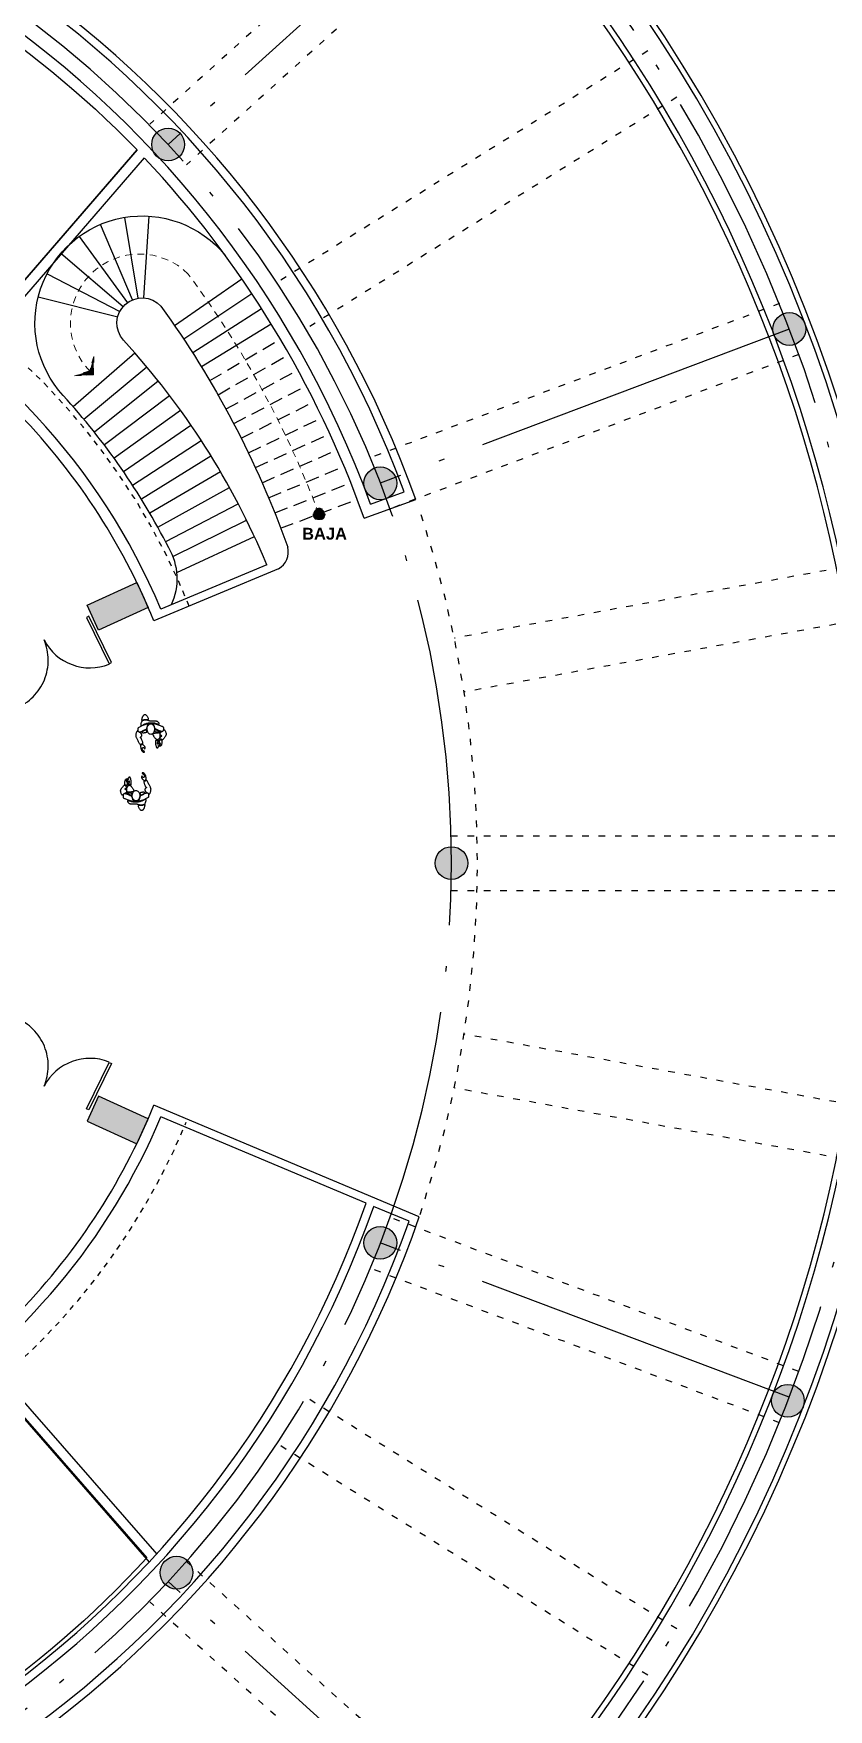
# Model space of a CAD drawing. Header units: millimetres. Extents: x 261 to 423, y 98 to 222.
# Drawn here: x 378.19 to 392.74, y 153.32 to 183.99 of the extents above; entities that cross this region are included whole.
import ezdxf

# ---------------------------------------------------------------- set-up
doc = ezdxf.new("R2010")
doc.units = ezdxf.units.MM
for name, pattern in [('0', [0]), ('ACAD_ISO03W100', [30, 12, -18]), ('ACAD_ISO04W100', [30, 24, -3, 0, -3]), ('HIDDEN', [0.375, 0.25, -0.125]), ('HIDDEN2', [0.1875, 0.125, -0.0625])]:
    doc.linetypes.add(name, pattern=pattern)
for name, color, linetype in [('COLUMNAS', 5, 'Continuous'), ('Ejes', 1, 'ACAD_ISO04W100'), ('Escaleras', 4, 'Continuous'), ('Letreros', 2, 'Continuous'), ('MUEBLES', 8, 'Continuous'), ('Muro-Alto', 6, 'Continuous')]:
    doc.layers.add(name, color=color, linetype=linetype)
doc.layers.add('Vidrio', color=7, linetype='Continuous', lineweight=15)
doc.styles.add('Arial-Bold', font='arialbd.ttf')

# ---------------------------------------------------------------- blocks, each defined once
blk = doc.blocks.new('PERSONAS2')
at = {"layer": 'MUEBLES', "linetype": '0'}
for points in [[(380.468, 171.391), (380.46, 171.396), (380.452, 171.4), (380.443, 171.403), (380.434, 171.405), (380.424, 171.406), (380.415, 171.407), (380.406, 171.407), (380.396, 171.407), (380.388, 171.407), (380.379, 171.406), (380.371, 171.405), (380.363, 171.405), (380.355, 171.404), (380.347, 171.404), (380.339, 171.404), (380.331, 171.405), (380.323, 171.407), (380.314, 171.409), (380.306, 171.412), (380.296, 171.414), (380.287, 171.417), (380.277, 171.42), (380.268, 171.422), (380.257, 171.423), (380.247, 171.424), (380.236, 171.424), (380.225, 171.423), (380.215, 171.421), (380.205, 171.418), (380.195, 171.414), (380.187, 171.409), (380.179, 171.402), (380.172, 171.394), (380.167, 171.385), (380.162, 171.376), (380.159, 171.366), (380.156, 171.356), (380.155, 171.347), (380.154, 171.339), (380.154, 171.332), (380.154, 171.327), (380.155, 171.323), (380.157, 171.32), (380.16, 171.319), (380.163, 171.319), (380.167, 171.32), (380.172, 171.322), (380.178, 171.325), (380.184, 171.328), (380.191, 171.333), (380.199, 171.338), (380.207, 171.343), (380.217, 171.348), (380.228, 171.353), (380.24, 171.358), (380.253, 171.363), (380.268, 171.367), (380.284, 171.37), (380.3, 171.373), (380.317, 171.375), (380.335, 171.376), (380.353, 171.376), (380.37, 171.376), (380.388, 171.374), (380.405, 171.371), (380.421, 171.367), (380.436, 171.363), (380.45, 171.358), (380.462, 171.355), (380.473, 171.352), (380.481, 171.35), (380.488, 171.35), (380.492, 171.352), (380.493, 171.356), (380.493, 171.361), (380.491, 171.366), (380.487, 171.373), (380.482, 171.379), (380.476, 171.385)], [(380.178, 171.416), (380.177, 171.421), (380.177, 171.427), (380.178, 171.434), (380.179, 171.443), (380.181, 171.453), (380.184, 171.463), (380.187, 171.472), (380.19, 171.481), (380.193, 171.49), (380.197, 171.497), (380.201, 171.503), (380.205, 171.509), (380.209, 171.514), (380.213, 171.518), (380.218, 171.521), (380.222, 171.524), (380.226, 171.526), (380.231, 171.528), (380.236, 171.528), (380.24, 171.528), (380.245, 171.526), (380.251, 171.523), (380.256, 171.518), (380.262, 171.511), (380.269, 171.503), (380.275, 171.493), (380.281, 171.482), (380.286, 171.471), (380.291, 171.46), (380.293, 171.45), (380.294, 171.442), (380.293, 171.435), (380.288, 171.431), (380.282, 171.428), (380.274, 171.427), (380.265, 171.427), (380.255, 171.428), (380.244, 171.429), (380.233, 171.429), (380.223, 171.428), (380.214, 171.427), (380.206, 171.424), (380.199, 171.421), (380.193, 171.418), (380.188, 171.416), (380.184, 171.414), (380.18, 171.414)], [(380.065, 171.152), (380.064, 171.144), (380.064, 171.137), (380.064, 171.13), (380.066, 171.124), (380.068, 171.117), (380.072, 171.109), (380.076, 171.1), (380.081, 171.09), (380.087, 171.077), (380.094, 171.064), (380.101, 171.049), (380.108, 171.034), (380.116, 171.019), (380.123, 171.006), (380.13, 170.995), (380.136, 170.986), (380.141, 170.979), (380.145, 170.976), (380.148, 170.975), (380.151, 170.975), (380.153, 170.976), (380.156, 170.979), (380.158, 170.982), (380.16, 170.984), (380.162, 170.986), (380.164, 170.988), (380.167, 170.989), (380.17, 170.99), (380.172, 170.99), (380.175, 170.99), (380.178, 170.99), (380.181, 170.989), (380.184, 170.988), (380.187, 170.988), (380.19, 170.988), (380.192, 170.988), (380.194, 170.989), (380.195, 170.992), (380.195, 170.996), (380.195, 171.002), (380.193, 171.01), (380.191, 171.02), (380.188, 171.03), (380.184, 171.042), (380.181, 171.053), (380.176, 171.064), (380.172, 171.074), (380.168, 171.083), (380.164, 171.089), (380.161, 171.094), (380.158, 171.098), (380.155, 171.101), (380.152, 171.102), (380.15, 171.103), (380.149, 171.104), (380.148, 171.105), (380.147, 171.106), (380.147, 171.107), (380.148, 171.108), (380.148, 171.109), (380.15, 171.111), (380.151, 171.112), (380.153, 171.114), (380.155, 171.115), (380.157, 171.117), (380.16, 171.119), (380.162, 171.12), (380.165, 171.122), (380.167, 171.124), (380.169, 171.126), (380.171, 171.128), (380.172, 171.131), (380.174, 171.133), (380.174, 171.136), (380.175, 171.139), (380.175, 171.142), (380.175, 171.145), (380.174, 171.149), (380.173, 171.153), (380.171, 171.158), (380.17, 171.163), (380.167, 171.168), (380.165, 171.173), (380.162, 171.178), (380.159, 171.183), (380.156, 171.187), (380.152, 171.191), (380.148, 171.194), (380.145, 171.197), (380.141, 171.199), (380.136, 171.201), (380.132, 171.202), (380.128, 171.204), (380.124, 171.205), (380.12, 171.207), (380.116, 171.21), (380.112, 171.213), (380.109, 171.217), (380.105, 171.221), (380.102, 171.224), (380.098, 171.226), (380.095, 171.227), (380.092, 171.226), (380.088, 171.224), (380.084, 171.218), (380.081, 171.211), (380.077, 171.202), (380.074, 171.192), (380.071, 171.182), (380.068, 171.171), (380.066, 171.161)], [(380.126, 171.206), (380.136, 171.206), (380.148, 171.209), (380.16, 171.213), (380.174, 171.218), (380.187, 171.225), (380.201, 171.231), (380.213, 171.237), (380.224, 171.243), (380.233, 171.247), (380.241, 171.251), (380.247, 171.254), (380.252, 171.256), (380.257, 171.259), (380.26, 171.262), (380.262, 171.265), (380.265, 171.269), (380.267, 171.275), (380.268, 171.281), (380.27, 171.288), (380.272, 171.295), (380.274, 171.303), (380.276, 171.31), (380.278, 171.317), (380.281, 171.324), (380.283, 171.33), (380.287, 171.335), (380.291, 171.34), (380.295, 171.344), (380.299, 171.347), (380.304, 171.35), (380.309, 171.353), (380.315, 171.355), (380.321, 171.356), (380.328, 171.357), (380.334, 171.358), (380.34, 171.359), (380.347, 171.359), (380.353, 171.358), (380.359, 171.357), (380.365, 171.356), (380.37, 171.355), (380.374, 171.353), (380.378, 171.35), (380.382, 171.347), (380.385, 171.343), (380.388, 171.339), (380.391, 171.334), (380.393, 171.328), (380.396, 171.322), (380.398, 171.314), (380.4, 171.307), (380.402, 171.3), (380.404, 171.292), (380.406, 171.286), (380.409, 171.28), (380.411, 171.274), (380.413, 171.27), (380.416, 171.267), (380.42, 171.265), (380.424, 171.262), (380.429, 171.26), (380.436, 171.258), (380.444, 171.255), (380.453, 171.251), (380.465, 171.246), (380.478, 171.241), (380.491, 171.235), (380.505, 171.23), (380.519, 171.225), (380.532, 171.222), (380.544, 171.22), (380.553, 171.221), (380.561, 171.224), (380.567, 171.229), (380.571, 171.236), (380.573, 171.244), (380.575, 171.253), (380.575, 171.261), (380.576, 171.269), (380.575, 171.276), (380.575, 171.282), (380.575, 171.286), (380.574, 171.289), (380.572, 171.292), (380.569, 171.295), (380.565, 171.297), (380.559, 171.3), (380.551, 171.304), (380.54, 171.309), (380.528, 171.315), (380.514, 171.321), (380.498, 171.328), (380.481, 171.334), (380.462, 171.34), (380.443, 171.345), (380.422, 171.35), (380.401, 171.353), (380.379, 171.355), (380.357, 171.356), (380.335, 171.356), (380.313, 171.355), (380.291, 171.352), (380.269, 171.349), (380.248, 171.344), (380.228, 171.338), (380.209, 171.331), (380.191, 171.324), (380.174, 171.316), (380.159, 171.309), (380.145, 171.302), (380.133, 171.295), (380.123, 171.289), (380.116, 171.285), (380.11, 171.281), (380.106, 171.279), (380.103, 171.276), (380.101, 171.273), (380.101, 171.269), (380.1, 171.265), (380.101, 171.259), (380.101, 171.253), (380.101, 171.245), (380.103, 171.236), (380.105, 171.228), (380.108, 171.22), (380.112, 171.214), (380.118, 171.209)], [(380.232, 171.237), (380.226, 171.234), (380.219, 171.231), (380.211, 171.227), (380.204, 171.223), (380.196, 171.219), (380.19, 171.215), (380.184, 171.211), (380.18, 171.208), (380.177, 171.205), (380.176, 171.202), (380.176, 171.2), (380.177, 171.198), (380.179, 171.197), (380.182, 171.196), (380.186, 171.195), (380.19, 171.194), (380.195, 171.193), (380.2, 171.193), (380.205, 171.193), (380.21, 171.193), (380.216, 171.193), (380.222, 171.194), (380.228, 171.194), (380.234, 171.195), (380.239, 171.196), (380.245, 171.198), (380.251, 171.199), (380.256, 171.201), (380.26, 171.203), (380.264, 171.205), (380.267, 171.207), (380.269, 171.209), (380.27, 171.212), (380.27, 171.214), (380.269, 171.217), (380.268, 171.219), (380.266, 171.222), (380.265, 171.224), (380.263, 171.226), (380.262, 171.228), (380.262, 171.229), (380.262, 171.23), (380.262, 171.231), (380.262, 171.231), (380.263, 171.232), (380.263, 171.233), (380.264, 171.233), (380.264, 171.234), (380.264, 171.235), (380.263, 171.236), (380.262, 171.237), (380.261, 171.238), (380.26, 171.239), (380.259, 171.24), (380.257, 171.241), (380.256, 171.242), (380.254, 171.243), (380.252, 171.243), (380.251, 171.243), (380.248, 171.243), (380.245, 171.242), (380.242, 171.241), (380.237, 171.239)], [(380.45, 171.19), (380.459, 171.191), (380.467, 171.193), (380.474, 171.193), (380.481, 171.194), (380.487, 171.193), (380.492, 171.191), (380.496, 171.188), (380.499, 171.184), (380.502, 171.178), (380.504, 171.17), (380.506, 171.161), (380.507, 171.152), (380.507, 171.142), (380.506, 171.132), (380.505, 171.122), (380.504, 171.113), (380.502, 171.105), (380.499, 171.098), (380.496, 171.091), (380.492, 171.085), (380.488, 171.081), (380.484, 171.077), (380.48, 171.073), (380.476, 171.07), (380.471, 171.068), (380.467, 171.067), (380.462, 171.065), (380.458, 171.065), (380.454, 171.065), (380.45, 171.066), (380.446, 171.067), (380.442, 171.069), (380.438, 171.072), (380.435, 171.075), (380.431, 171.079), (380.427, 171.083), (380.423, 171.088), (380.419, 171.094), (380.414, 171.1), (380.409, 171.108), (380.403, 171.116), (380.397, 171.124), (380.392, 171.133), (380.387, 171.141), (380.383, 171.15), (380.38, 171.158), (380.379, 171.165), (380.381, 171.171), (380.385, 171.176), (380.391, 171.18), (380.399, 171.183), (380.408, 171.185), (380.419, 171.187), (380.429, 171.188), (380.44, 171.189)], [(380.446, 171.244), (380.452, 171.242), (380.46, 171.239), (380.467, 171.236), (380.475, 171.233), (380.483, 171.229), (380.49, 171.226), (380.495, 171.222), (380.5, 171.219), (380.503, 171.216), (380.505, 171.214), (380.505, 171.212), (380.504, 171.21), (380.502, 171.208), (380.499, 171.207), (380.495, 171.205), (380.491, 171.204), (380.486, 171.203), (380.481, 171.203), (380.476, 171.202), (380.47, 171.202), (380.465, 171.202), (380.459, 171.202), (380.453, 171.202), (380.447, 171.203), (380.441, 171.203), (380.435, 171.204), (380.43, 171.205), (380.425, 171.207), (380.42, 171.208), (380.416, 171.21), (380.413, 171.212), (380.411, 171.214), (380.41, 171.216), (380.41, 171.219), (380.41, 171.222), (380.412, 171.224), (380.413, 171.227), (380.414, 171.229), (380.415, 171.231), (380.416, 171.233), (380.417, 171.234), (380.417, 171.235), (380.417, 171.236), (380.416, 171.237), (380.415, 171.237), (380.415, 171.238), (380.414, 171.238), (380.414, 171.239), (380.414, 171.24), (380.415, 171.241), (380.416, 171.242), (380.417, 171.243), (380.418, 171.245), (380.419, 171.246), (380.42, 171.247), (380.422, 171.248), (380.423, 171.248), (380.425, 171.249), (380.427, 171.249), (380.429, 171.249), (380.432, 171.249), (380.436, 171.248), (380.44, 171.246)], [(380.618, 171.182), (380.62, 171.174), (380.62, 171.168), (380.62, 171.162), (380.619, 171.157), (380.617, 171.151), (380.614, 171.145), (380.611, 171.139), (380.606, 171.131), (380.601, 171.123), (380.595, 171.113), (380.588, 171.104), (380.582, 171.094), (380.575, 171.085), (380.568, 171.077), (380.562, 171.07), (380.557, 171.065), (380.552, 171.062), (380.548, 171.061), (380.545, 171.061), (380.542, 171.062), (380.54, 171.064), (380.537, 171.067), (380.535, 171.07), (380.533, 171.072), (380.531, 171.074), (380.528, 171.076), (380.525, 171.077), (380.523, 171.077), (380.52, 171.077), (380.517, 171.077), (380.514, 171.077), (380.511, 171.076), (380.508, 171.075), (380.505, 171.074), (380.503, 171.073), (380.5, 171.072), (380.499, 171.073), (380.497, 171.073), (380.497, 171.075), (380.497, 171.077), (380.498, 171.081), (380.5, 171.086), (380.502, 171.091), (380.505, 171.097), (380.509, 171.102), (380.512, 171.108), (380.516, 171.113), (380.519, 171.118), (380.523, 171.121), (380.526, 171.124), (380.529, 171.126), (380.532, 171.128), (380.534, 171.129), (380.536, 171.129), (380.538, 171.13), (380.539, 171.131), (380.539, 171.132), (380.539, 171.133), (380.539, 171.134), (380.538, 171.135), (380.536, 171.137), (380.535, 171.138), (380.533, 171.14), (380.531, 171.141), (380.528, 171.143), (380.526, 171.144), (380.523, 171.146), (380.521, 171.147), (380.518, 171.149), (380.516, 171.151), (380.514, 171.153), (380.512, 171.155), (380.511, 171.157), (380.51, 171.16), (380.509, 171.163), (380.509, 171.166), (380.509, 171.169), (380.509, 171.172), (380.51, 171.176), (380.511, 171.18), (380.513, 171.184), (380.515, 171.188), (380.517, 171.192), (380.519, 171.196), (380.522, 171.2), (380.525, 171.204), (380.529, 171.207), (380.532, 171.21), (380.536, 171.212), (380.54, 171.214), (380.544, 171.215), (380.548, 171.217), (380.552, 171.219), (380.556, 171.22), (380.56, 171.223), (380.563, 171.226), (380.567, 171.229), (380.57, 171.233), (380.573, 171.237), (380.577, 171.241), (380.58, 171.243), (380.583, 171.245), (380.587, 171.245), (380.59, 171.243), (380.594, 171.239), (380.598, 171.233), (380.602, 171.226), (380.606, 171.217), (380.61, 171.208), (380.613, 171.199), (380.616, 171.19)], [(380.153, 170.951), (380.153, 170.943), (380.153, 170.934), (380.154, 170.925), (380.156, 170.915), (380.158, 170.905), (380.16, 170.895), (380.164, 170.885), (380.167, 170.876), (380.172, 170.868), (380.176, 170.861), (380.181, 170.855), (380.186, 170.85), (380.192, 170.846), (380.197, 170.842), (380.202, 170.84), (380.206, 170.838), (380.211, 170.837), (380.215, 170.836), (380.218, 170.837), (380.221, 170.837), (380.223, 170.838), (380.225, 170.84), (380.226, 170.841), (380.226, 170.843), (380.226, 170.844), (380.225, 170.846), (380.223, 170.848), (380.221, 170.849), (380.218, 170.851), (380.215, 170.854), (380.211, 170.856), (380.208, 170.859), (380.204, 170.862), (380.2, 170.865), (380.196, 170.869), (380.192, 170.873), (380.189, 170.878), (380.186, 170.882), (380.184, 170.887), (380.183, 170.891), (380.182, 170.896), (380.183, 170.901), (380.184, 170.905), (380.185, 170.909), (380.187, 170.913), (380.19, 170.916), (380.193, 170.919), (380.196, 170.921), (380.198, 170.922), (380.201, 170.923), (380.204, 170.923), (380.207, 170.922), (380.209, 170.921), (380.212, 170.92), (380.214, 170.919), (380.215, 170.917), (380.217, 170.916), (380.218, 170.914), (380.219, 170.913), (380.219, 170.911), (380.22, 170.91), (380.221, 170.908), (380.221, 170.907), (380.222, 170.905), (380.223, 170.904), (380.224, 170.902), (380.225, 170.901), (380.226, 170.9), (380.228, 170.9), (380.229, 170.9), (380.23, 170.9), (380.232, 170.901), (380.233, 170.903), (380.235, 170.906), (380.236, 170.909), (380.236, 170.913), (380.236, 170.918), (380.236, 170.922), (380.235, 170.927), (380.233, 170.933), (380.23, 170.938), (380.226, 170.944), (380.222, 170.949), (380.217, 170.954), (380.213, 170.959), (380.207, 170.964), (380.203, 170.968), (380.198, 170.971), (380.193, 170.974), (380.189, 170.976), (380.186, 170.977), (380.182, 170.978), (380.179, 170.978), (380.176, 170.978), (380.173, 170.977), (380.17, 170.976), (380.167, 170.975), (380.164, 170.974), (380.161, 170.972), (380.159, 170.97), (380.157, 170.966), (380.155, 170.962), (380.154, 170.957)], [(380.425, 170.998), (380.426, 170.987), (380.428, 170.977), (380.43, 170.967), (380.432, 170.958), (380.435, 170.949), (380.438, 170.941), (380.44, 170.933), (380.443, 170.927), (380.445, 170.923), (380.447, 170.919), (380.449, 170.917), (380.451, 170.915), (380.453, 170.914), (380.455, 170.914), (380.457, 170.915), (380.459, 170.915), (380.461, 170.916), (380.464, 170.918), (380.466, 170.919), (380.469, 170.921), (380.472, 170.923), (380.475, 170.926), (380.477, 170.929), (380.48, 170.933), (380.483, 170.937), (380.486, 170.942), (380.489, 170.948), (380.491, 170.954), (380.493, 170.96), (380.495, 170.967), (380.497, 170.975), (380.498, 170.984), (380.499, 170.992), (380.5, 171.002), (380.5, 171.011), (380.5, 171.019), (380.499, 171.027), (380.498, 171.034), (380.496, 171.04), (380.494, 171.044), (380.492, 171.046), (380.489, 171.047), (380.485, 171.046), (380.482, 171.045), (380.478, 171.043), (380.473, 171.042), (380.469, 171.041), (380.465, 171.041), (380.46, 171.042), (380.456, 171.044), (380.451, 171.047), (380.447, 171.05), (380.443, 171.052), (380.439, 171.054), (380.436, 171.055), (380.433, 171.054), (380.43, 171.052), (380.428, 171.047), (380.426, 171.042), (380.425, 171.034), (380.424, 171.026), (380.424, 171.017), (380.424, 171.008)], [(380.542, 171.039), (380.543, 171.032), (380.543, 171.023), (380.543, 171.014), (380.542, 171.004), (380.54, 170.994), (380.538, 170.985), (380.536, 170.976), (380.533, 170.968), (380.529, 170.962), (380.525, 170.956), (380.52, 170.952), (380.515, 170.949), (380.51, 170.947), (380.505, 170.945), (380.5, 170.944), (380.496, 170.944), (380.492, 170.944), (380.488, 170.944), (380.484, 170.945), (380.481, 170.946), (380.479, 170.947), (380.477, 170.949), (380.476, 170.95), (380.476, 170.952), (380.476, 170.953), (380.477, 170.955), (380.479, 170.956), (380.481, 170.958), (380.483, 170.96), (380.486, 170.961), (380.49, 170.963), (380.493, 170.965), (380.497, 170.966), (380.501, 170.968), (380.504, 170.97), (380.508, 170.972), (380.511, 170.974), (380.513, 170.976), (380.515, 170.979), (380.516, 170.982), (380.516, 170.985), (380.516, 170.989), (380.514, 170.993), (380.513, 170.996), (380.51, 170.999), (380.507, 171.002), (380.505, 171.005), (380.502, 171.007), (380.499, 171.008), (380.496, 171.008), (380.493, 171.008), (380.49, 171.007), (380.488, 171.006), (380.485, 171.005), (380.483, 171.003), (380.482, 171.002), (380.481, 171), (380.48, 170.999), (380.479, 170.997), (380.478, 170.995), (380.478, 170.994), (380.477, 170.992), (380.477, 170.991), (380.476, 170.989), (380.476, 170.987), (380.475, 170.986), (380.474, 170.985), (380.472, 170.984), (380.471, 170.983), (380.47, 170.983), (380.468, 170.983), (380.467, 170.985), (380.465, 170.986), (380.464, 170.989), (380.462, 170.992), (380.462, 170.996), (380.461, 171), (380.461, 171.005), (380.462, 171.01), (380.464, 171.016), (380.466, 171.021), (380.469, 171.027), (380.473, 171.033), (380.477, 171.038), (380.482, 171.044), (380.487, 171.048), (380.491, 171.053), (380.496, 171.056), (380.5, 171.059), (380.504, 171.062), (380.507, 171.063), (380.511, 171.064), (380.514, 171.064), (380.517, 171.065), (380.52, 171.064), (380.523, 171.064), (380.526, 171.063), (380.529, 171.062), (380.532, 171.06), (380.535, 171.058), (380.537, 171.055), (380.539, 171.051), (380.541, 171.046)], [(379.788, 170.115), (379.787, 170.122), (379.786, 170.128), (379.786, 170.134), (379.788, 170.14), (379.789, 170.145), (379.792, 170.151), (379.796, 170.158), (379.8, 170.165), (379.806, 170.174), (379.812, 170.183), (379.818, 170.193), (379.825, 170.202), (379.831, 170.211), (379.838, 170.219), (379.844, 170.226), (379.849, 170.231), (379.854, 170.234), (379.858, 170.236), (379.861, 170.235), (379.864, 170.234), (379.867, 170.232), (379.869, 170.229), (379.871, 170.226), (379.873, 170.224), (379.876, 170.222), (379.878, 170.22), (379.881, 170.22), (379.884, 170.219), (379.887, 170.219), (379.89, 170.219), (379.892, 170.22), (379.895, 170.22), (379.898, 170.221), (379.901, 170.222), (379.904, 170.223), (379.906, 170.224), (379.908, 170.224), (379.909, 170.223), (379.91, 170.221), (379.909, 170.219), (379.908, 170.215), (379.906, 170.211), (379.904, 170.205), (379.901, 170.2), (379.898, 170.194), (379.894, 170.188), (379.891, 170.183), (379.887, 170.178), (379.883, 170.175), (379.88, 170.172), (379.877, 170.17), (379.874, 170.169), (379.872, 170.168), (379.87, 170.167), (379.869, 170.166), (379.868, 170.165), (379.867, 170.164), (379.867, 170.163), (379.868, 170.162), (379.869, 170.161), (379.87, 170.16), (379.872, 170.158), (379.874, 170.157), (379.876, 170.155), (379.878, 170.154), (379.881, 170.152), (379.883, 170.151), (379.886, 170.149), (379.888, 170.147), (379.89, 170.145), (379.892, 170.143), (379.894, 170.141), (379.896, 170.139), (379.897, 170.136), (379.897, 170.133), (379.898, 170.13), (379.897, 170.127), (379.897, 170.124), (379.896, 170.12), (379.895, 170.116), (379.894, 170.112), (379.892, 170.108), (379.889, 170.104), (379.887, 170.1), (379.884, 170.096), (379.881, 170.092), (379.878, 170.089), (379.874, 170.086), (379.871, 170.084), (379.867, 170.082), (379.863, 170.081), (379.859, 170.079), (379.855, 170.078), (379.851, 170.076), (379.847, 170.074), (379.843, 170.071), (379.84, 170.067), (379.836, 170.063), (379.833, 170.059), (379.83, 170.056), (379.827, 170.053), (379.823, 170.051), (379.82, 170.051), (379.816, 170.053), (379.812, 170.057), (379.808, 170.063), (379.804, 170.071), (379.8, 170.079), (379.796, 170.088), (379.793, 170.097), (379.79, 170.106)], [(379.864, 170.257), (379.864, 170.265), (379.863, 170.273), (379.864, 170.283), (379.865, 170.292), (379.866, 170.302), (379.868, 170.312), (379.871, 170.32), (379.874, 170.328), (379.878, 170.335), (379.882, 170.34), (379.886, 170.344), (379.891, 170.347), (379.896, 170.35), (379.901, 170.351), (379.906, 170.352), (379.911, 170.352), (379.915, 170.352), (379.919, 170.352), (379.922, 170.351), (379.925, 170.35), (379.927, 170.349), (379.929, 170.348), (379.93, 170.346), (379.931, 170.345), (379.93, 170.343), (379.929, 170.342), (379.928, 170.34), (379.926, 170.338), (379.923, 170.337), (379.92, 170.335), (379.917, 170.333), (379.913, 170.332), (379.91, 170.33), (379.906, 170.328), (379.902, 170.326), (379.899, 170.324), (379.896, 170.322), (379.893, 170.32), (379.891, 170.317), (379.89, 170.314), (379.89, 170.311), (379.891, 170.307), (379.892, 170.304), (379.894, 170.3), (379.896, 170.297), (379.899, 170.294), (379.902, 170.291), (379.905, 170.29), (379.908, 170.288), (379.911, 170.288), (379.914, 170.288), (379.916, 170.289), (379.919, 170.29), (379.921, 170.291), (379.923, 170.293), (379.924, 170.294), (379.926, 170.296), (379.927, 170.298), (379.927, 170.299), (379.928, 170.301), (379.928, 170.302), (379.929, 170.304), (379.929, 170.306), (379.93, 170.307), (379.931, 170.309), (379.932, 170.31), (379.933, 170.311), (379.934, 170.312), (379.935, 170.313), (379.937, 170.313), (379.938, 170.313), (379.94, 170.312), (379.941, 170.31), (379.943, 170.307), (379.944, 170.304), (379.945, 170.3), (379.945, 170.296), (379.945, 170.291), (379.944, 170.286), (379.943, 170.28), (379.94, 170.275), (379.937, 170.269), (379.933, 170.263), (379.929, 170.258), (379.924, 170.253), (379.92, 170.248), (379.915, 170.243), (379.911, 170.24), (379.906, 170.237), (379.903, 170.235), (379.899, 170.233), (379.895, 170.232), (379.892, 170.232), (379.889, 170.232), (379.886, 170.232), (379.883, 170.233), (379.88, 170.233), (379.877, 170.234), (379.874, 170.236), (379.872, 170.238), (379.869, 170.241), (379.867, 170.245), (379.866, 170.251)], [(379.957, 170.106), (379.948, 170.105), (379.939, 170.104), (379.932, 170.103), (379.925, 170.103), (379.92, 170.103), (379.915, 170.105), (379.911, 170.108), (379.907, 170.112), (379.904, 170.119), (379.902, 170.126), (379.901, 170.135), (379.9, 170.145), (379.9, 170.154), (379.9, 170.164), (379.901, 170.174), (379.903, 170.183), (379.905, 170.191), (379.908, 170.199), (379.911, 170.205), (379.914, 170.211), (379.918, 170.216), (379.922, 170.22), (379.926, 170.223), (379.931, 170.226), (379.935, 170.228), (379.94, 170.23), (379.944, 170.231), (379.948, 170.231), (379.952, 170.231), (379.957, 170.23), (379.961, 170.229), (379.964, 170.227), (379.968, 170.225), (379.972, 170.221), (379.976, 170.218), (379.979, 170.213), (379.983, 170.208), (379.988, 170.202), (379.992, 170.196), (379.997, 170.189), (380.003, 170.181), (380.009, 170.172), (380.015, 170.163), (380.02, 170.155), (380.024, 170.146), (380.026, 170.138), (380.027, 170.131), (380.025, 170.125), (380.021, 170.12), (380.015, 170.116), (380.007, 170.113), (379.998, 170.111), (379.988, 170.109), (379.977, 170.108), (379.967, 170.107)], [(379.982, 170.299), (379.98, 170.309), (379.979, 170.319), (379.976, 170.329), (379.974, 170.338), (379.971, 170.347), (379.969, 170.356), (379.966, 170.363), (379.963, 170.369), (379.961, 170.373), (379.959, 170.377), (379.957, 170.379), (379.955, 170.381), (379.953, 170.382), (379.951, 170.382), (379.949, 170.381), (379.947, 170.381), (379.945, 170.38), (379.943, 170.379), (379.94, 170.377), (379.937, 170.375), (379.935, 170.373), (379.932, 170.37), (379.929, 170.367), (379.926, 170.363), (379.923, 170.359), (379.92, 170.354), (379.918, 170.349), (379.915, 170.343), (379.913, 170.336), (379.911, 170.329), (379.909, 170.321), (379.908, 170.313), (379.907, 170.304), (379.906, 170.295), (379.906, 170.286), (379.907, 170.277), (379.907, 170.269), (379.908, 170.262), (379.91, 170.256), (379.912, 170.252), (379.915, 170.25), (379.918, 170.25), (379.921, 170.25), (379.925, 170.251), (379.929, 170.253), (379.933, 170.254), (379.937, 170.255), (379.942, 170.255), (379.946, 170.254), (379.951, 170.252), (379.955, 170.249), (379.959, 170.246), (379.963, 170.244), (379.967, 170.242), (379.971, 170.241), (379.974, 170.242), (379.977, 170.245), (379.979, 170.249), (379.981, 170.255), (379.982, 170.262), (379.983, 170.27), (379.983, 170.279), (379.983, 170.289)], [(380.253, 170.345), (380.254, 170.353), (380.253, 170.362), (380.252, 170.371), (380.251, 170.381), (380.249, 170.391), (380.246, 170.402), (380.243, 170.411), (380.239, 170.42), (380.235, 170.428), (380.23, 170.435), (380.225, 170.441), (380.22, 170.446), (380.215, 170.45), (380.21, 170.454), (380.205, 170.456), (380.2, 170.458), (380.196, 170.459), (380.192, 170.46), (380.188, 170.459), (380.186, 170.459), (380.183, 170.458), (380.182, 170.456), (380.181, 170.455), (380.18, 170.453), (380.181, 170.452), (380.182, 170.45), (380.184, 170.449), (380.186, 170.447), (380.188, 170.445), (380.192, 170.443), (380.195, 170.44), (380.199, 170.437), (380.203, 170.434), (380.207, 170.431), (380.21, 170.427), (380.214, 170.423), (380.217, 170.419), (380.22, 170.414), (380.222, 170.41), (380.224, 170.405), (380.224, 170.4), (380.224, 170.396), (380.223, 170.391), (380.221, 170.387), (380.219, 170.383), (380.216, 170.38), (380.214, 170.377), (380.211, 170.375), (380.208, 170.374), (380.205, 170.373), (380.202, 170.373), (380.199, 170.374), (380.197, 170.375), (380.195, 170.376), (380.193, 170.377), (380.191, 170.379), (380.19, 170.38), (380.188, 170.382), (380.188, 170.383), (380.187, 170.385), (380.186, 170.386), (380.186, 170.388), (380.185, 170.39), (380.185, 170.391), (380.184, 170.393), (380.183, 170.394), (380.181, 170.395), (380.18, 170.396), (380.179, 170.397), (380.177, 170.397), (380.176, 170.396), (380.174, 170.395), (380.173, 170.393), (380.172, 170.39), (380.171, 170.387), (380.17, 170.383), (380.17, 170.379), (380.17, 170.374), (380.172, 170.369), (380.174, 170.364), (380.176, 170.358), (380.18, 170.353), (380.184, 170.347), (380.189, 170.342), (380.194, 170.337), (380.199, 170.332), (380.204, 170.329), (380.209, 170.325), (380.213, 170.323), (380.217, 170.321), (380.221, 170.319), (380.224, 170.319), (380.227, 170.318), (380.231, 170.319), (380.234, 170.319), (380.237, 170.32), (380.239, 170.321), (380.242, 170.322), (380.245, 170.324), (380.247, 170.327), (380.25, 170.33), (380.251, 170.334), (380.253, 170.339)], [(380.342, 170.144), (380.342, 170.152), (380.343, 170.159), (380.342, 170.166), (380.34, 170.172), (380.338, 170.179), (380.335, 170.187), (380.331, 170.196), (380.326, 170.206), (380.32, 170.219), (380.313, 170.233), (380.305, 170.247), (380.298, 170.262), (380.29, 170.277), (380.283, 170.29), (380.276, 170.302), (380.27, 170.311), (380.266, 170.317), (380.261, 170.32), (380.258, 170.322), (380.255, 170.321), (380.253, 170.32), (380.251, 170.317), (380.249, 170.315), (380.247, 170.312), (380.244, 170.31), (380.242, 170.308), (380.239, 170.307), (380.237, 170.306), (380.234, 170.306), (380.231, 170.306), (380.228, 170.306), (380.225, 170.307), (380.222, 170.308), (380.219, 170.308), (380.217, 170.309), (380.214, 170.308), (380.213, 170.307), (380.212, 170.304), (380.211, 170.3), (380.212, 170.294), (380.213, 170.286), (380.215, 170.276), (380.218, 170.266), (380.222, 170.254), (380.226, 170.243), (380.23, 170.232), (380.234, 170.222), (380.238, 170.214), (380.242, 170.207), (380.246, 170.202), (380.249, 170.198), (380.252, 170.196), (380.254, 170.194), (380.256, 170.193), (380.258, 170.192), (380.259, 170.191), (380.259, 170.191), (380.259, 170.19), (380.259, 170.188), (380.258, 170.187), (380.257, 170.186), (380.255, 170.184), (380.253, 170.182), (380.251, 170.181), (380.249, 170.179), (380.247, 170.177), (380.244, 170.176), (380.242, 170.174), (380.24, 170.172), (380.237, 170.17), (380.236, 170.168), (380.234, 170.166), (380.233, 170.163), (380.232, 170.16), (380.231, 170.157), (380.231, 170.154), (380.232, 170.151), (380.232, 170.147), (380.233, 170.143), (380.235, 170.138), (380.237, 170.134), (380.239, 170.129), (380.241, 170.124), (380.244, 170.118), (380.247, 170.114), (380.251, 170.109), (380.254, 170.105), (380.258, 170.102), (380.262, 170.099), (380.266, 170.097), (380.27, 170.095), (380.274, 170.094), (380.278, 170.093), (380.282, 170.091), (380.286, 170.089), (380.29, 170.086), (380.294, 170.083), (380.298, 170.079), (380.301, 170.076), (380.305, 170.072), (380.308, 170.07), (380.311, 170.069), (380.315, 170.07), (380.318, 170.073), (380.322, 170.078), (380.326, 170.085), (380.329, 170.094), (380.332, 170.104), (380.335, 170.114), (380.338, 170.125), (380.34, 170.135)], [(380.28, 170.09), (380.27, 170.09), (380.259, 170.088), (380.246, 170.083), (380.233, 170.078), (380.219, 170.072), (380.206, 170.065), (380.193, 170.059), (380.182, 170.053), (380.173, 170.049), (380.165, 170.045), (380.159, 170.042), (380.154, 170.04), (380.15, 170.037), (380.147, 170.034), (380.144, 170.031), (380.142, 170.027), (380.14, 170.022), (380.138, 170.015), (380.136, 170.008), (380.134, 170.001), (380.133, 169.993), (380.131, 169.986), (380.128, 169.979), (380.126, 169.972), (380.123, 169.966), (380.12, 169.961), (380.116, 169.956), (380.112, 169.952), (380.107, 169.949), (380.102, 169.946), (380.097, 169.944), (380.091, 169.942), (380.085, 169.94), (380.079, 169.939), (380.072, 169.938), (380.066, 169.938), (380.059, 169.938), (380.053, 169.938), (380.047, 169.939), (380.042, 169.94), (380.037, 169.942), (380.032, 169.944), (380.028, 169.946), (380.025, 169.949), (380.021, 169.953), (380.018, 169.957), (380.016, 169.962), (380.013, 169.968), (380.011, 169.975), (380.008, 169.982), (380.006, 169.989), (380.004, 169.997), (380.002, 170.004), (380, 170.01), (379.998, 170.017), (379.995, 170.022), (379.993, 170.026), (379.99, 170.029), (379.987, 170.032), (379.982, 170.034), (379.977, 170.036), (379.971, 170.038), (379.963, 170.041), (379.953, 170.045), (379.942, 170.05), (379.929, 170.056), (379.915, 170.061), (379.901, 170.066), (379.888, 170.071), (379.875, 170.074), (379.863, 170.076), (379.853, 170.075), (379.845, 170.072), (379.839, 170.067), (379.835, 170.06), (379.833, 170.052), (379.832, 170.044), (379.831, 170.035), (379.831, 170.027), (379.831, 170.02), (379.831, 170.015), (379.832, 170.01), (379.833, 170.007), (379.835, 170.004), (379.838, 170.002), (379.842, 169.999), (379.848, 169.996), (379.856, 169.992), (379.866, 169.987), (379.878, 169.981), (379.892, 169.975), (379.908, 169.969), (379.925, 169.962), (379.944, 169.956), (379.964, 169.951), (379.984, 169.946), (380.005, 169.943), (380.027, 169.941), (380.049, 169.94), (380.072, 169.94), (380.094, 169.941), (380.116, 169.944), (380.137, 169.948), (380.158, 169.952), (380.178, 169.958), (380.198, 169.965), (380.216, 169.972), (380.232, 169.98), (380.248, 169.987), (380.261, 169.995), (380.273, 170.001), (380.283, 170.007), (380.291, 170.011), (380.297, 170.015), (380.301, 170.018), (380.303, 170.02), (380.305, 170.023), (380.306, 170.027), (380.306, 170.031), (380.306, 170.037), (380.305, 170.044), (380.305, 170.052), (380.304, 170.06), (380.302, 170.068), (380.299, 170.076), (380.294, 170.083), (380.288, 170.087)], [(379.961, 170.052), (379.954, 170.054), (379.947, 170.057), (379.939, 170.06), (379.931, 170.064), (379.924, 170.067), (379.917, 170.07), (379.911, 170.074), (379.906, 170.077), (379.903, 170.08), (379.902, 170.082), (379.902, 170.085), (379.903, 170.087), (379.905, 170.088), (379.908, 170.09), (379.911, 170.091), (379.916, 170.092), (379.92, 170.093), (379.925, 170.093), (379.93, 170.094), (379.936, 170.094), (379.942, 170.094), (379.947, 170.094), (379.953, 170.094), (379.959, 170.093), (379.965, 170.093), (379.971, 170.092), (379.977, 170.091), (379.982, 170.09), (379.986, 170.088), (379.99, 170.086), (379.993, 170.084), (379.995, 170.082), (379.996, 170.08), (379.996, 170.077), (379.996, 170.075), (379.995, 170.072), (379.994, 170.069), (379.992, 170.067), (379.991, 170.065), (379.99, 170.063), (379.99, 170.062), (379.99, 170.061), (379.99, 170.06), (379.99, 170.059), (379.991, 170.059), (379.992, 170.058), (379.992, 170.058), (379.992, 170.057), (379.992, 170.056), (379.992, 170.055), (379.991, 170.054), (379.99, 170.053), (379.989, 170.052), (379.987, 170.05), (379.986, 170.049), (379.985, 170.048), (379.983, 170.048), (379.981, 170.047), (379.98, 170.047), (379.977, 170.047), (379.974, 170.048), (379.971, 170.049), (379.966, 170.05)], [(379.938, 169.905), (379.946, 169.9), (379.955, 169.897), (379.963, 169.894), (379.973, 169.891), (379.982, 169.89), (379.992, 169.889), (380.001, 169.889), (380.01, 169.889), (380.019, 169.889), (380.027, 169.89), (380.035, 169.891), (380.043, 169.892), (380.051, 169.892), (380.059, 169.892), (380.067, 169.892), (380.075, 169.891), (380.084, 169.889), (380.092, 169.887), (380.101, 169.885), (380.11, 169.882), (380.119, 169.879), (380.129, 169.877), (380.139, 169.874), (380.149, 169.873), (380.16, 169.872), (380.17, 169.872), (380.181, 169.873), (380.192, 169.875), (380.202, 169.878), (380.211, 169.882), (380.22, 169.888), (380.228, 169.894), (380.234, 169.902), (380.24, 169.911), (380.244, 169.921), (380.248, 169.93), (380.25, 169.94), (380.252, 169.949), (380.253, 169.957), (380.253, 169.964), (380.252, 169.969), (380.251, 169.973), (380.249, 169.976), (380.246, 169.977), (380.243, 169.977), (380.239, 169.976), (380.234, 169.974), (380.229, 169.971), (380.223, 169.968), (380.216, 169.963), (380.208, 169.959), (380.199, 169.954), (380.189, 169.948), (380.178, 169.943), (380.166, 169.938), (380.153, 169.933), (380.138, 169.929), (380.123, 169.926), (380.106, 169.923), (380.089, 169.921), (380.071, 169.92), (380.054, 169.92), (380.036, 169.921), (380.019, 169.922), (380.002, 169.926), (379.986, 169.929), (379.971, 169.934), (379.957, 169.938), (379.944, 169.942), (379.934, 169.944), (379.925, 169.946), (379.919, 169.946), (379.915, 169.944), (379.913, 169.941), (379.913, 169.936), (379.916, 169.93), (379.919, 169.923), (379.925, 169.917), (379.931, 169.911)], [(380.174, 170.059), (380.181, 170.062), (380.188, 170.065), (380.195, 170.069), (380.203, 170.073), (380.21, 170.077), (380.217, 170.081), (380.222, 170.085), (380.227, 170.088), (380.23, 170.091), (380.231, 170.094), (380.231, 170.096), (380.23, 170.098), (380.227, 170.099), (380.224, 170.101), (380.221, 170.102), (380.216, 170.102), (380.212, 170.103), (380.207, 170.103), (380.201, 170.103), (380.196, 170.103), (380.19, 170.103), (380.185, 170.102), (380.179, 170.102), (380.173, 170.101), (380.167, 170.1), (380.161, 170.099), (380.156, 170.097), (380.151, 170.095), (380.146, 170.094), (380.143, 170.092), (380.14, 170.089), (380.138, 170.087), (380.137, 170.085), (380.137, 170.082), (380.138, 170.08), (380.139, 170.077), (380.14, 170.075), (380.142, 170.072), (380.143, 170.07), (380.144, 170.069), (380.145, 170.067), (380.145, 170.066), (380.145, 170.065), (380.144, 170.065), (380.144, 170.064), (380.143, 170.064), (380.143, 170.063), (380.142, 170.062), (380.143, 170.061), (380.143, 170.06), (380.144, 170.059), (380.145, 170.058), (380.146, 170.057), (380.148, 170.056), (380.149, 170.055), (380.151, 170.054), (380.152, 170.054), (380.154, 170.053), (380.156, 170.053), (380.158, 170.053), (380.161, 170.054), (380.165, 170.055), (380.169, 170.057)], [(380.228, 169.88), (380.229, 169.876), (380.229, 169.869), (380.229, 169.862), (380.227, 169.853), (380.225, 169.843), (380.223, 169.834), (380.22, 169.824), (380.216, 169.815), (380.213, 169.806), (380.209, 169.799), (380.205, 169.793), (380.201, 169.787), (380.197, 169.782), (380.193, 169.778), (380.189, 169.775), (380.184, 169.772), (380.18, 169.77), (380.175, 169.768), (380.171, 169.768), (380.166, 169.768), (380.161, 169.77), (380.156, 169.774), (380.15, 169.778), (380.144, 169.785), (380.138, 169.794), (380.131, 169.803), (380.125, 169.814), (380.12, 169.825), (380.116, 169.836), (380.113, 169.846), (380.112, 169.854), (380.114, 169.861), (380.118, 169.866), (380.124, 169.868), (380.132, 169.869), (380.142, 169.869), (380.152, 169.868), (380.162, 169.868), (380.173, 169.867), (380.183, 169.868), (380.192, 169.869), (380.2, 169.872), (380.207, 169.875), (380.214, 169.878), (380.219, 169.88), (380.223, 169.882), (380.226, 169.882)]]:
    blk.add_lwpolyline(points, close=True, dxfattribs=at)
at = {"layer": 'MUEBLES'}
for points in [[(380.407, 171.259, -0.071149), (380.401, 171.221, -0.082676), (380.387, 171.191, -0.106783), (380.364, 171.169, -0.133588), (380.339, 171.162, -0.133588), (380.314, 171.169, -0.106783), (380.291, 171.19, -0.082676), (380.276, 171.22, -0.071149), (380.27, 171.258, -0.071149), (380.275, 171.297, -0.082676), (380.29, 171.327, -0.106783), (380.313, 171.349, -0.133588), (380.338, 171.356, -0.133588), (380.363, 171.349, -0.106783), (380.386, 171.328, -0.082676), (380.401, 171.298, -0.071149)], [(380.138, 170.044, -0.074418), (380.134, 170.006, -0.085062), (380.12, 169.976, -0.106269), (380.097, 169.954, -0.128388), (380.071, 169.946, -0.128388), (380.046, 169.952, -0.106269), (380.021, 169.972, -0.085062), (380.005, 170.001, -0.074418), (379.998, 170.039, -0.074418), (380.002, 170.076, -0.085062), (380.016, 170.106, -0.106269), (380.039, 170.128, -0.128388), (380.065, 170.136, -0.128388), (380.091, 170.13, -0.106269), (380.115, 170.11, -0.085062), (380.131, 170.081, -0.074418)]]:
    blk.add_lwpolyline(points, format="xyb", close=True, dxfattribs=at)

msp = doc.modelspace()

# ---------------------------------------------------------------- hatches: boundary and pattern name
at = {"layer": 'COLUMNAS', "linetype": 'HIDDEN2'}
h = msp.add_hatch(color=256, dxfattribs=at)
edge = h.paths.add_edge_path()
edge.add_arc((380.656, 181.955), 0.3, 0, 360)
h = msp.add_hatch(color=256, dxfattribs=at)
edge = h.paths.add_edge_path()
edge.add_arc((392.025, 178.579), 0.3, 0, 360)
at = {"layer": 'COLUMNAS'}
h = msp.add_hatch(color=256, dxfattribs=at)
edge = h.paths.add_edge_path()
edge.add_arc((384.539, 175.757), 0.3, 0, 360)
for points in [[(379.176, 173.526), (380.086, 173.942), (380.294, 173.487), (379.384, 173.071)], [(379.177, 164.088), (380.086, 163.672), (380.294, 164.127), (379.384, 164.543)]]:
    msp.add_hatch(color=256, dxfattribs=at).paths.add_polyline_path(points)
at = {"layer": 'COLUMNAS', "linetype": 'HIDDEN2'}
h = msp.add_hatch(color=256, dxfattribs=at)
edge = h.paths.add_edge_path()
edge.add_arc((385.842, 168.808), 0.3, 0, 360)
h = msp.add_hatch(color=256, dxfattribs=at)
edge = h.paths.add_edge_path()
edge.add_arc((384.539, 161.859), 0.3, 0, 360)
h = msp.add_hatch(color=256, dxfattribs=at)
edge = h.paths.add_edge_path()
edge.add_arc((391.999, 158.97), 0.3, 0, 360)
h = msp.add_hatch(color=256, dxfattribs=at)
edge = h.paths.add_edge_path()
edge.add_arc((380.81, 155.825), 0.3, 0, 360)
at = {"layer": 'Vidrio', "linetype": 'HIDDEN2'}
msp.add_hatch(color=256, dxfattribs=at).paths.add_polyline_path([(379.298, 178.079), (379.221, 177.814), (378.944, 177.723), (379.29, 177.741)])
h = msp.add_hatch(color=256, dxfattribs=at)
edge = h.paths.add_edge_path()
edge.add_arc((383.419, 175.191), 0.109, 0, 360)

# ---------------------------------------------------------------- linework, layer by layer
at = {"color": 1, "linetype": 'ACAD_ISO03W100', "ltscale": 0.01}
for p, q in [((386.181, 187.624), (380.32, 182.326)), ((386.851, 186.882), (380.991, 181.584)), ((389.435, 183.668), (382.653, 179.432)), ((389.965, 182.819), (383.182, 178.583)), ((391.845, 179.046), (384.363, 176.225)), ((392.198, 178.111), (384.715, 175.289)), ((393.29, 174.27), (385.9, 172.923)), ((393.469, 173.286), (386.08, 171.939)), ((385.835, 169.308), (393.832, 169.308)), ((385.835, 168.308), (393.832, 168.308)), ((393.469, 164.329), (386.08, 165.676)), ((393.29, 163.345), (385.9, 164.692)), ((392.198, 159.505), (384.715, 162.326)), ((391.845, 158.569), (384.363, 161.391)), ((389.965, 154.796), (383.182, 159.032)), ((389.435, 153.948), (382.653, 158.184)), ((386.851, 150.733), (380.991, 156.031)), ((386.181, 149.991), (380.32, 155.289))]:
    msp.add_line(p, q, dxfattribs=at)
msp.add_lwpolyline([(380.088, 181.859), (376.942, 178.22, 2.112171), (377.151, 159.657), (380.266, 156.095, -0.234719), (364.811, 150.168, -0.644366), (364.854, 187.485, -0.225992), (380.088, 181.859)], format="xyb", close=True)
at = {"linetype": 'HIDDEN2', "ltscale": 0.1}
msp.add_arc((369.442, 168.853), 12.5, 21.8758, 337.4862, dxfattribs=at)
at = {"color": 1, "linetype": 'ACAD_ISO03W100', "ltscale": 0.01}
msp.add_arc((366.111, 168.808), 20.207, 341.4517, 18.3974, dxfattribs=at)
at = {"layer": 'COLUMNAS'}
for points in [[(379.176, 173.526), (380.086, 173.942), (380.294, 173.487), (379.384, 173.071)], [(379.177, 164.088), (380.086, 163.672), (380.294, 164.127), (379.384, 164.543)]]:
    msp.add_lwpolyline(points, close=True, dxfattribs=at)
for centre in [(380.656, 181.955), (392.025, 178.579), (384.539, 175.757), (384.539, 175.757), (385.842, 168.808), (384.539, 161.859), (391.999, 158.97), (380.81, 155.825)]:
    msp.add_circle(centre, 0.3, dxfattribs=at)
at = {"layer": 'Ejes', "ltscale": 0.25}
for p, q in [((386.516, 187.253), (380.656, 181.955)), ((392.022, 178.578), (384.539, 175.757)), ((392.022, 159.037), (384.539, 161.858)), ((386.516, 150.362), (380.656, 155.66))]:
    msp.add_line(p, q, dxfattribs=at)
for centre, radius in [((366.578, 168.808), 27.259), ((366.583, 168.806), 19.259)]:
    msp.add_arc(centre, radius, 266.1772, 93.7746, dxfattribs=at)
at = {"layer": 'Escaleras'}
for p, q in [((379.855, 180.621), (380.105, 179.142)), ((380.212, 179.147), (380.308, 180.644)), ((380.003, 179.112), (379.42, 180.494)), ((379.026, 180.271), (379.91, 179.059)), ((379.832, 178.987), (378.693, 179.964)), ((378.44, 179.588), (379.772, 178.899)), ((380.772, 178.646), (382.008, 179.497)), ((379.734, 178.799), (378.279, 179.164)), ((380.943, 178.399), (382.19, 179.227)), ((381.108, 178.149), (382.368, 178.953)), ((381.266, 177.893), (382.541, 178.677)), ((378.921, 177.159), (380.046, 178.145)), ((379.113, 176.929), (380.265, 177.89)), ((379.306, 176.699), (380.477, 177.63)), ((379.492, 176.464), (380.682, 177.365)), ((379.668, 176.22), (380.882, 177.095)), ((379.837, 175.973), (381.075, 176.821)), ((380.007, 175.725), (381.261, 176.541)), ((380.17, 175.474), (381.441, 176.258)), ((380.322, 175.215), (381.614, 175.97)), ((380.467, 174.952), (381.78, 175.679)), ((380.612, 174.69), (381.939, 175.383)), ((380.744, 174.42), (382.09, 175.084)), ((380.817, 174.124), (382.235, 174.781))]:
    msp.add_line(p, q, dxfattribs=at)
at = {"layer": 'Escaleras', "linetype": 'HIDDEN'}
for p, q in [((381.418, 177.635), (382.71, 178.398)), ((381.571, 177.377), (382.873, 178.116)), ((381.719, 177.116), (383.031, 177.831)), ((381.858, 176.85), (383.185, 177.543)), ((381.992, 176.582), (383.334, 177.253)), ((382.127, 176.313), (383.477, 176.96)), ((382.256, 176.043), (383.615, 176.665)), ((382.377, 175.768), (383.749, 176.368)), ((382.492, 175.491), (383.877, 176.068)), ((382.607, 175.214), (383.999, 175.766)), ((382.713, 174.933), (384.117, 175.462))]:
    msp.add_line(p, q, dxfattribs=at)
at = {"layer": 'Escaleras'}
msp.add_lwpolyline([(378.735, 177.361, -1.029117), (381.703, 179.926)], format="xyb", dxfattribs=at)
for centre, radius, start, end in [((369.442, 168.853), 12.6, 27.0116, 42.4765), ((379.712, 174.009), 1.111, 334.8369, 30.64)]:
    msp.add_arc(centre, radius, start, end, dxfattribs=at)
at = {"layer": 'MUEBLES', "linetype": 'ACAD_ISO03W100'}
for points in [[(379.164, 173.304), (379.578, 172.454), (379.621, 172.475), (379.206, 173.324)], [(379.164, 164.311), (379.578, 165.161), (379.621, 165.14), (379.206, 164.291)]]:
    msp.add_lwpolyline(points, close=True, dxfattribs=at)
for centre, start, end in [((377.517, 172.518), 292.4176, 23.1894), ((379.225, 173.325), 207.4073, 292.0703), ((377.517, 165.098), 336.8106, 67.5824), ((379.225, 164.29), 67.9297, 152.5927)]:
    msp.add_arc(centre, 0.945, start, end, dxfattribs=at)
at = {"layer": 'Muro-Alto'}
for p, q in [((376.942, 178.22), (380.088, 181.859)), ((377.098, 178.093), (380.222, 181.709)), ((382.674, 174.193), (380.395, 173.239)), ((382.461, 174.267), (380.523, 173.455)), ((380.251, 174.058), (380.25, 174.057)), ((380.524, 173.456), (380.523, 173.455)), ((385.253, 162.338), (380.397, 164.38)), ((384.28, 162.584), (380.524, 164.163)), ((380.251, 163.557), (380.25, 163.558)), ((385.065, 162.254), (384.418, 162.526)), ((377.169, 159.612), (380.311, 156.018)), ((377.321, 159.741), (380.447, 156.166))]:
    msp.add_line(p, q, dxfattribs=at)
at = {"layer": 'Muro-Alto', "linetype": 'ByBlock', "ltscale": 0.25}
for p, q in [((384.243, 175.116), (385.187, 175.461)), ((384.363, 175.373), (384.978, 175.598))]:
    msp.add_line(p, q, dxfattribs=at)
at = {"layer": 'Muro-Alto'}
msp.add_lwpolyline([(382.461, 174.267, 0.08703), (379.841, 178.374, -1), (380.523, 178.998, -0.071419), (382.845, 174.589, -0.071419)], format="xyb", dxfattribs=at)
for centre, radius, start, end in [((366.583, 168.806), 19.609, 20.2665, 94.8083), ((366.583, 168.806), 19.759, 19.6854, 90.134), ((366.578, 168.808), 27.559, 318.3388, 42.659), ((366.578, 168.808), 26.959, 265.4348, 42.7726), ((366.578, 168.808), 26.859, 270.692, 42.779), ((366.578, 168.808), 27.659, 318.9052, 41.0688), ((369.459, 168.808), 12, 63.8245, 337.2309), ((369.459, 168.808), 12, 22.7874, 63.1083), ((369.459, 168.808), 11.8, 22.0603, 44.8085), ((382.511, 174.499), 0.346, 298.2175, 15.0795), ((369.459, 168.808), 11.8, 315.1915, 337.9599), ((366.583, 168.806), 18.909, 265.1023, 340.603), ((366.583, 168.806), 18.759, 304.5971, 340.6303), ((366.583, 168.806), 19.609, 265.1407, 340.4811), ((366.583, 168.806), 19.759, 269.8666, 340.8919)]:
    msp.add_arc(centre, radius, start, end, dxfattribs=at)
at = {"layer": 'Muro-Alto', "linetype": 'ByBlock', "ltscale": 0.25}
for radius, start, end in [(18.959, 20.1142, 93.1822), (18.759, 19.5033, 43.2587)]:
    msp.add_arc((366.56, 168.853), radius, start, end, dxfattribs=at)
at = {"layer": 'Vidrio', "linetype": 'HIDDEN2'}
msp.add_lwpolyline([(379.222, 177.807, -0.987393), (381.024, 179.586, -0.829528)], format="xyb", dxfattribs=at)
msp.add_lwpolyline([(379.298, 178.079), (379.221, 177.814), (378.944, 177.723), (379.29, 177.741), (379.298, 178.079)], dxfattribs=at)
msp.add_circle((383.419, 175.191), 0.109, dxfattribs=at)
msp.add_arc((366.56, 168.853), 18.011, 20.628, 36.5777, dxfattribs=at)

# ---------------------------------------------------------------- block references
msp.add_blockref('PERSONAS2', (0, 0))

# ---------------------------------------------------------------- texts
at = {"layer": 'Letreros', "style": 'Arial-Bold'}
msp.add_text('BAJA', height=0.216, dxfattribs=at).set_placement((383.108, 174.726))

doc.saveas('drawing.dxf')
